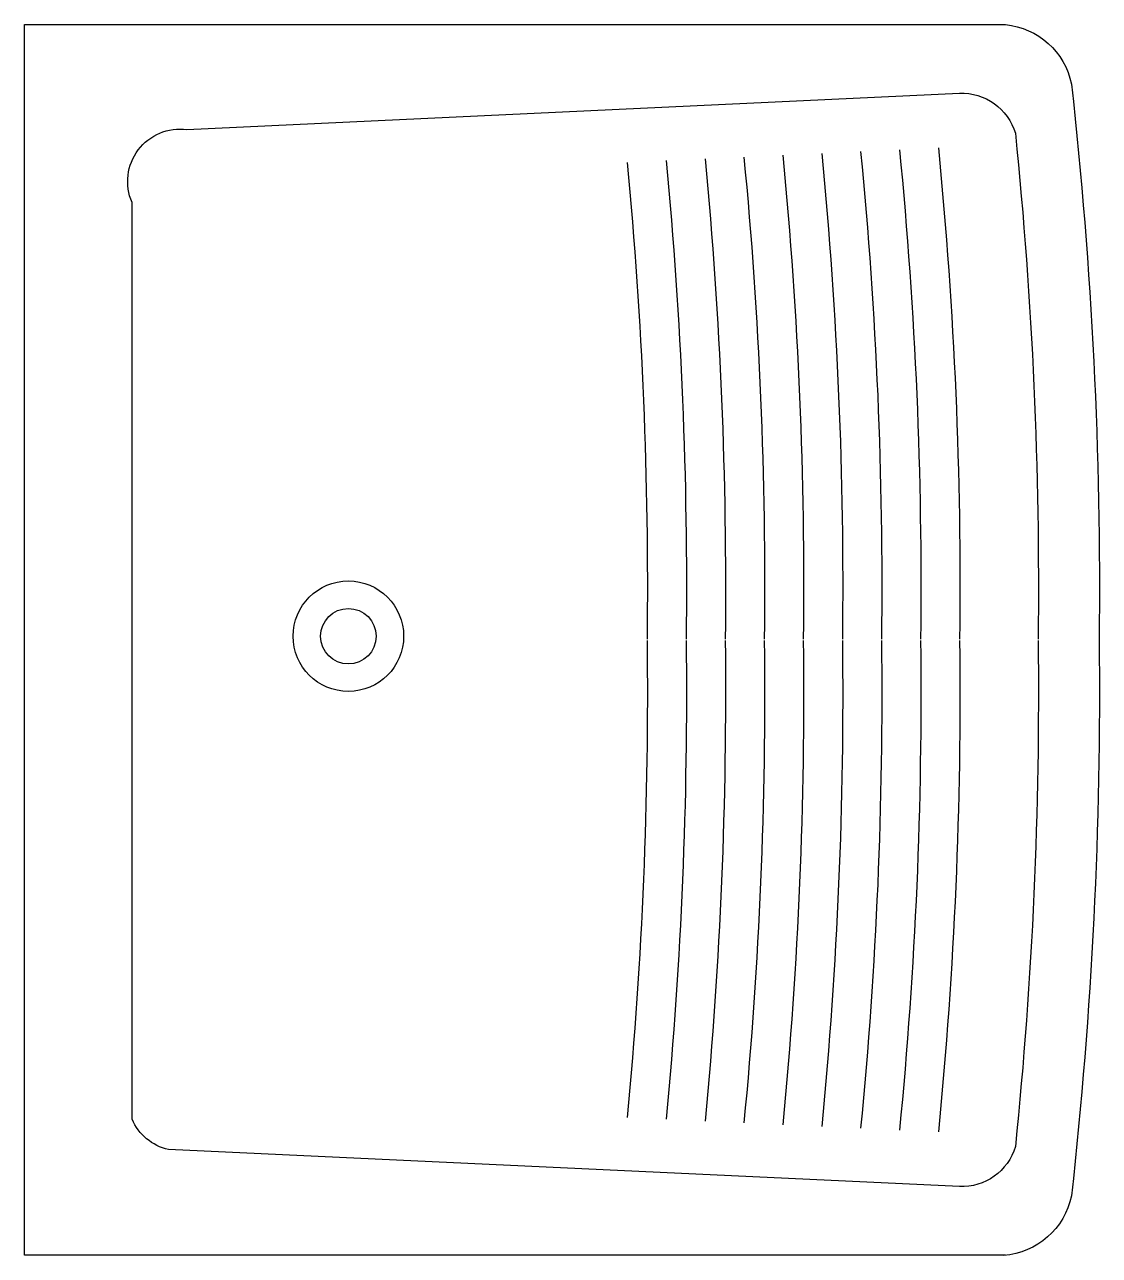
# Model space of a CAD drawing. Header units: metres. Extents: x 0 to 0.55, y -0.315 to 0.315.
import ezdxf

# ---------------------------------------------------------------- set-up
doc = ezdxf.new("R2010")
doc.units = ezdxf.units.M

msp = doc.modelspace()

# ---------------------------------------------------------------- linework, layer by layer
for points in [[(0.50202, -0.315), (0, -0.315), (0, 0.315), (0.50202, 0.315, -0.3292), (0.53587, 0.28457, -0.03066), (0.55, 0, -0.03066), (0.53587, -0.28457, -0.335655), (0.50113, -0.31508)], [(0.51878, -0.00036, -0.028276), (0.50715, -0.25938, -0.343904), (0.4785, -0.27988), (0.07364, -0.26088, -0.23853), (0.05498, -0.24541), (0.05498, 0.22399, -0.582951), (0.08308, 0.26132), (0.4785, 0.27988, -0.343904), (0.50715, 0.25938, -0.028276), (0.51878, 0.00036)]]:
    msp.add_lwpolyline(points, format="xyb")
for radius in [0.02828, 0.01421]:
    msp.add_circle((0.16573, 0.00191), radius)
for centre, start, end in [((-1.9353, 0.02715), 359.33095, 5.48111), ((-1.9153, 0.02715), 359.33095, 5.50456), ((-1.8953, 0.02715), 359.33095, 5.52801), ((-1.8753, 0.02715), 359.33095, 5.55146), ((-1.8553, 0.02715), 359.33095, 5.57491), ((-1.8353, 0.02715), 359.33095, 5.59836), ((-1.8153, 0.02715), 359.33095, 5.62181), ((-1.9753, 0.02715), 359.33095, 5.43421), ((-1.9553, 0.02715), 359.33095, 5.45766), ((-1.9753, -0.02715), 354.56579, 0.66905), ((-1.9553, -0.02715), 354.54234, 0.66905), ((-1.9353, -0.02715), 354.51889, 0.66905), ((-1.9153, -0.02715), 354.49544, 0.66905), ((-1.8953, -0.02715), 354.47199, 0.66905), ((-1.8753, -0.02715), 354.44854, 0.66905), ((-1.8553, -0.02715), 354.42509, 0.66905), ((-1.8353, -0.02715), 354.40164, 0.66905), ((-1.8153, -0.02715), 354.37819, 0.66905)]:
    msp.add_arc(centre, 2.29424, start, end)

doc.saveas('drawing.dxf')
